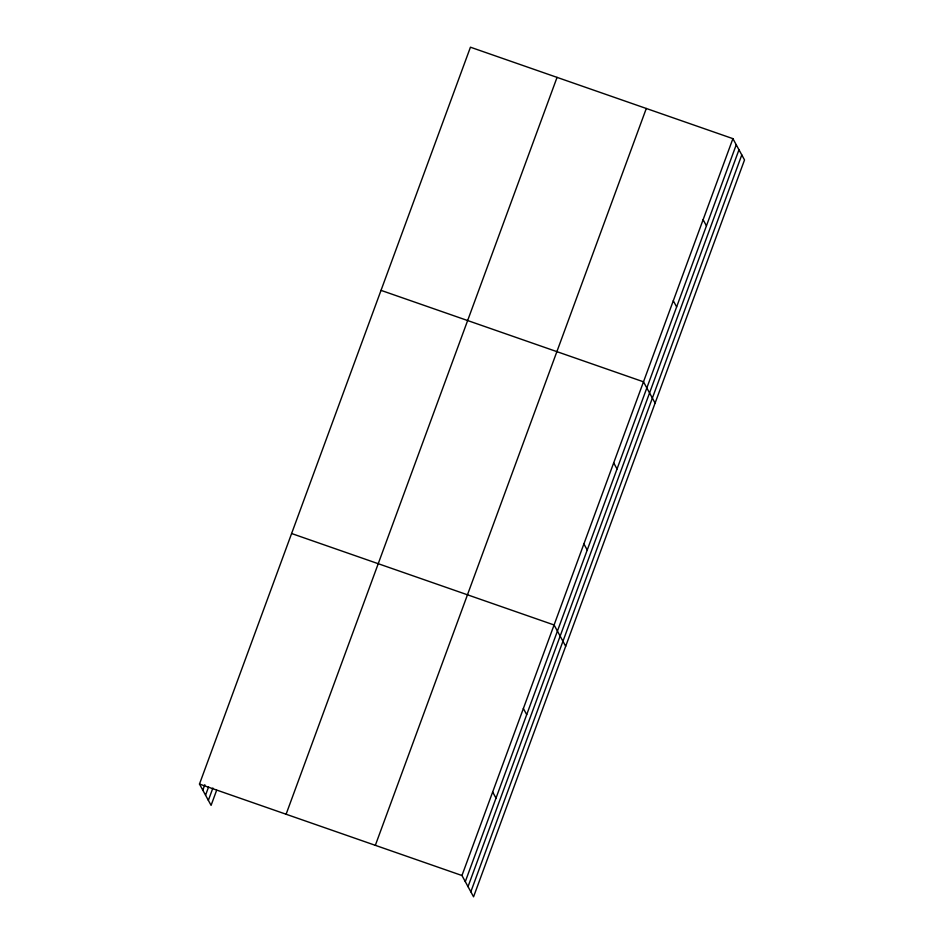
<?xml version="1.0" encoding="UTF-8"?>
<svg xmlns="http://www.w3.org/2000/svg" width="944" height="944" viewBox="0 0 944 944"><rect width="100%" height="100%" fill="white"/><g stroke="black" fill="none" stroke-linecap="round" stroke-linejoin="round"><path stroke-width="1.42" d="M199.479 784.063L470.442 47.2L732.91 138.65L744.521 159.937L473.558 896.8L461.958 875.513L199.479 784.063L211.09 805.35L216.624 790.293M202.818 790.187L204.836 784.712M205.556 795.19L208.577 786.977M208.364 800.347L212.896 788.028M286.103 814.235L557.054 77.384M375.334 845.34L646.298 108.477M461.958 875.513L732.91 138.65M465.298 881.637L736.249 144.774M468.023 886.64L738.975 149.777M470.832 891.797L741.783 154.934M381.022 290.363L643.489 381.813L655.101 403.1M291.613 533.525L554.081 624.975L565.68 646.262M703.103 219.704L706.442 225.828M673.296 300.758L676.636 306.883M613.694 462.867L617.022 468.991M583.888 543.921L587.227 550.045M523.365 708.496L526.705 714.62M492.662 792.004L496.001 798.128"/></g></svg>
